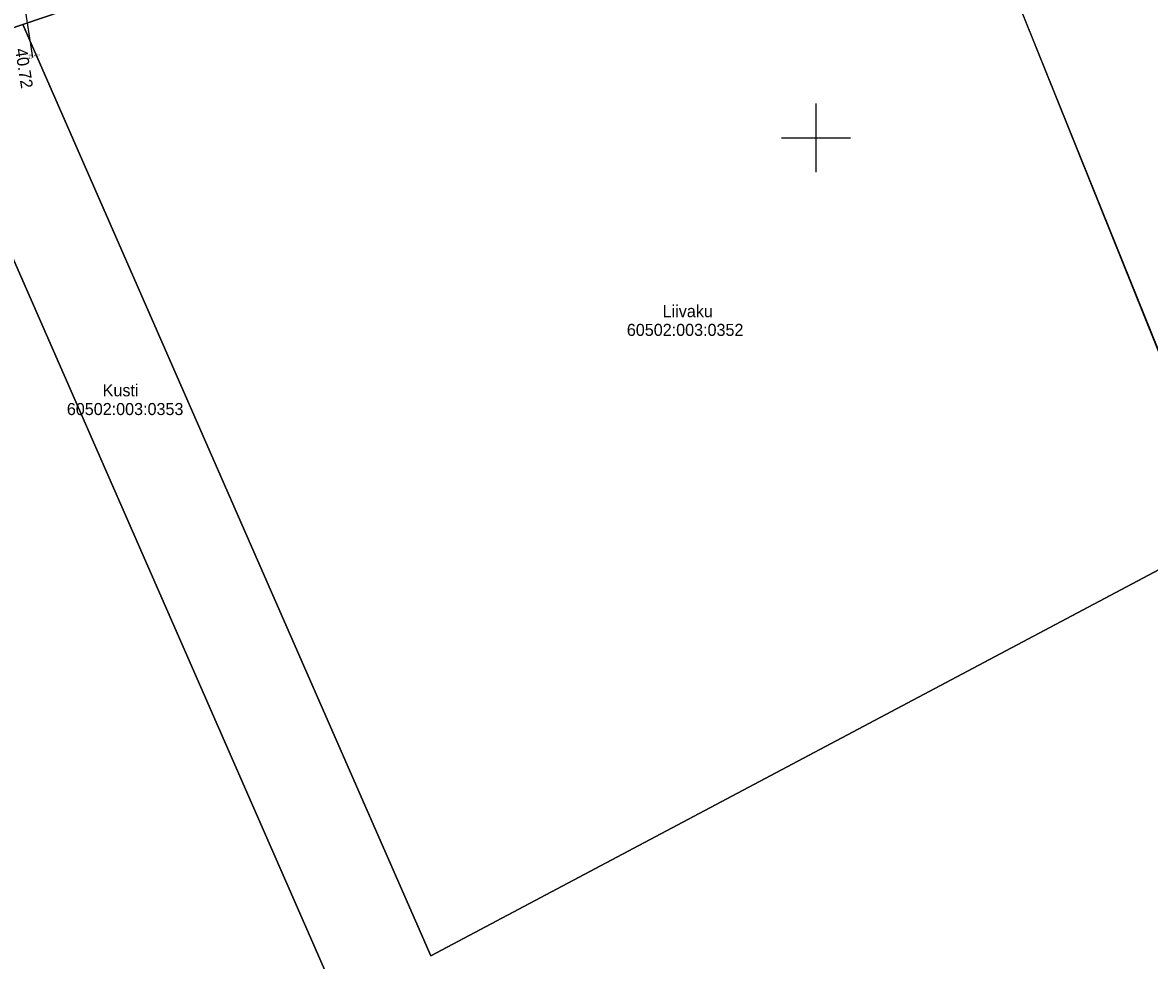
# Model space of a CAD drawing. Extents: x 641697 to 643343, y 6470012 to 6471428.
# Drawn here: x 642103.9 to 642169.4, y 6470502.3 to 6470556.7 of the extents above; entities that cross this region are included whole.
import ezdxf

# ---------------------------------------------------------------- set-up
doc = ezdxf.new("R2010")
doc.units = 0
for name, color, linetype in [('KORGUS-EH2000', 7, 'Continuous'), ('MOOTKOOD', 7, 'Continuous'), ('MOOTKORG', 7, 'Continuous'), ('MOOTNR', 7, 'Continuous'), ('MOOTPIIR', 7, 'Continuous'), ('PIIR', 7, 'Continuous'), ('TEE', 7, 'Continuous'), ('VORK', 7, 'Continuous')]:
    doc.layers.add(name, color=color, linetype=linetype)

msp = doc.modelspace()

# ---------------------------------------------------------------- linework, layer by layer
at = {"layer": 'MOOTPIIR'}
msp.add_lwpolyline([(642299.58, 6470618.127), (642283.225, 6470617.132), (642255.44, 6470607.067), (642196.802, 6470584.497), (642168.474, 6470573.95), (642152.908, 6470571.746), (642139.531, 6470568.858), (642099.998, 6470555.21), (642084.389, 6470539.592), (642073.682, 6470535.371), (642040.006, 6470532.105), (641983.304, 6470508.979), (641980.852, 6470515.919), (642038.225, 6470539.319), (642071.909, 6470544.21), (642080.27, 6470545.871), (642095.996, 6470561.607), (642137.548, 6470575.951), (642151.615, 6470578.989), (642166.122, 6470582.55), (642194.198, 6470591.373), (642252.867, 6470613.955), (642281.719, 6470624.406), (642299.292, 6470625.476)], dxfattribs=at)
at = {"layer": 'PIIR'}
for points in [[(642098.27, 6470554.64), (642085.02, 6470539.4), (642035.78, 6470531.3), (641966.87, 6470503.37), (641964.35, 6470507.18), (642037.36, 6470537.58), (642078.89, 6470545.81), (642085.79, 6470549.3), (642096.81, 6470560.42), (642151.66, 6470577.63), (642218.24, 6470599.82), (642252.34, 6470613.24), (642274.35, 6470625.75), (642281.07, 6470616.14), (642218.77, 6470593.28), (642155.24, 6470573.96), (642103.95, 6470556.57)], [(642218.77, 6470593.28), (642355.19, 6470234.54), (642308.14, 6470195.44), (642155.24, 6470573.96)], [(642103.95, 6470556.57), (642155.24, 6470573.96), (642155.8, 6470572.59), (642174.09, 6470527.15), (642127.65, 6470502.52)], [(642098.27, 6470554.64), (642103.95, 6470556.57), (642127.65, 6470502.52), (642174.09, 6470527.15), (642196.56, 6470471.63), (642308.14, 6470195.44), (642269.64, 6470163.59), (642142.53, 6470453.59), (642122.35, 6470499.71)], [(642269.64, 6470163.59), (642231.3, 6470131.87), (642103.92, 6470391.17), (642035.78, 6470531.3), (642085.02, 6470539.4), (642098.27, 6470554.64), (642122.35, 6470499.71), (642142.53, 6470453.59)]]:
    msp.add_lwpolyline(points, close=True, dxfattribs=at)
at = {"layer": 'TEE'}
msp.add_lwpolyline([(642104.54, 6470554.665), (642103.986, 6470558.177)], dxfattribs=at)
at = {"layer": 'VORK'}
for p, q in [((642150, 6470552), (642150, 6470548)), ((642148, 6470550), (642152, 6470550))]:
    msp.add_line(p, q, dxfattribs=at)

# ---------------------------------------------------------------- texts
at = {"layer": 'KORGUS-EH2000'}
msp.add_text('40.72', height=0.7, rotation=278.94994, dxfattribs=at).set_placement((642103.502, 6470555.142))
at = {"layer": 'MOOTKOOD'}
msp.add_text('SKT', height=0.1, dxfattribs=at).set_placement((642104.211, 6470554.575))
at = {"layer": 'MOOTKORG'}
msp.add_text('40.72', height=0.1, dxfattribs=at).set_placement((642104.6, 6470554.725))
at = {"layer": 'MOOTNR'}
msp.add_text('438', height=0.1, dxfattribs=at).set_placement((642104.267, 6470554.725))
at = {"layer": 'PIIR'}
for s, p in [('Liivaku', (642141.098, 6470539.591)), ('60502:003:0352', (642139.02, 6470538.505)), ('Kusti', (642108.59, 6470534.997)), ('60502:003:0353', (642106.511, 6470533.911))]:
    msp.add_text(s, height=0.7, dxfattribs=at).set_placement(p)

doc.saveas('drawing.dxf')
